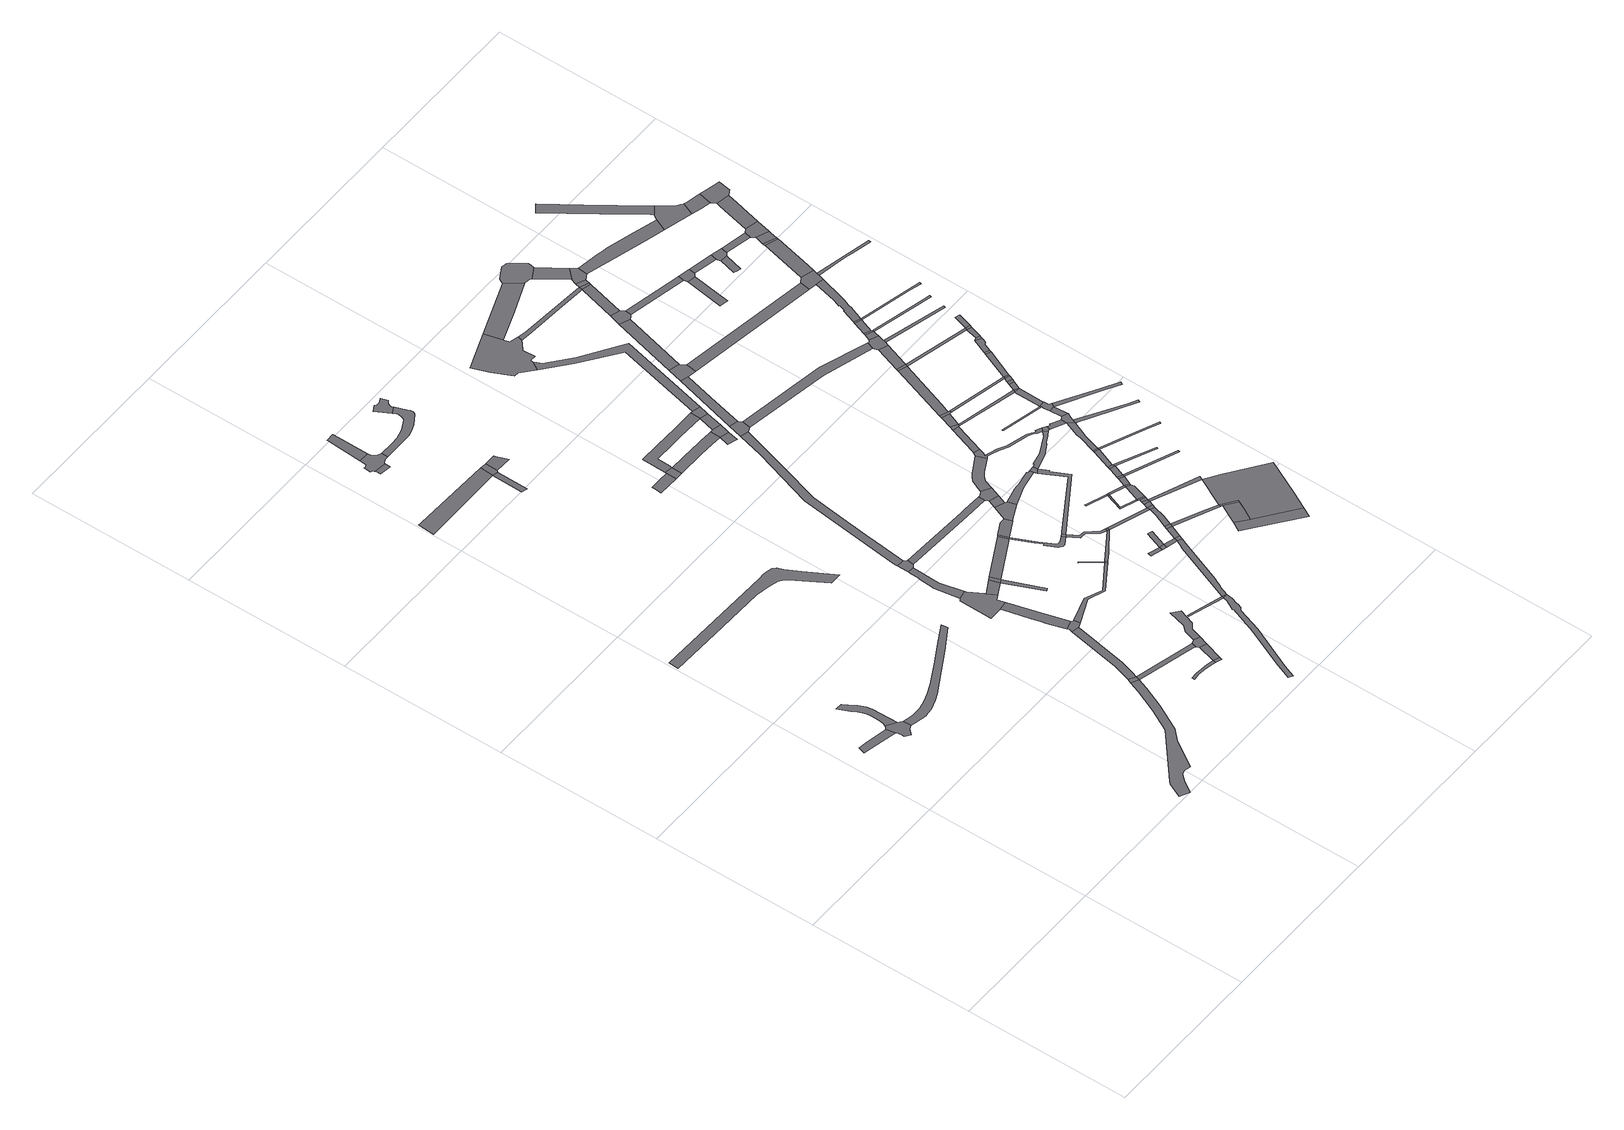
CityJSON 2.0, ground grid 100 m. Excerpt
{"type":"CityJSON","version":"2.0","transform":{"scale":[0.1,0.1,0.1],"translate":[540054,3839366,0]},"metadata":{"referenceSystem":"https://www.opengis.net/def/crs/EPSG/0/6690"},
"CityObjects":{
"road1":{"type":"Road","geometry":[{"type":"MultiSurface","lod":"1","boundaries":[[[0,1,2,3,4,5,6]]]}]},
"road2":{"type":"Road","geometry":[{"type":"MultiSurface","lod":"1","boundaries":[[[7,8,6,5,9,10,11,12,13,14,15,16,17]]]}]},
"road3":{"type":"Road","geometry":[{"type":"MultiSurface","lod":"1","boundaries":[[[18,19,20,21,22,23,24,25,26,27,28,29,30,31,32,33,34,7,17]]]}]},
"road4":{"type":"Road","geometry":[{"type":"MultiSurface","lod":"1","boundaries":[[[35,36,37,38,39,40,41,42,43,44,45,46,47,48,49,50,51,52,16,15]]]}]},
"road5":{"type":"Road","attributes":{"RoadStructureAttribute.sectionType":"1"},"geometry":[{"type":"MultiSurface","lod":"1","boundaries":[[[53,54,55,56,57,58,59,60,61,62,63,64,65,66,67,68,69,70,71,72,73,74,75]]]}]},
"road6":{"type":"Road","attributes":{"RoadStructureAttribute.sectionType":"1"},"geometry":[{"type":"MultiSurface","lod":"1","boundaries":[[[76,77,78,79,80,81,82,83,84,85,86,87,88,89,90,91,92,93,94,95,96]]]}]},
"road7":{"type":"Road","attributes":{"RoadStructureAttribute.sectionType":"1"},"geometry":[{"type":"MultiSurface","lod":"1","boundaries":[[[97,98,99,100,101]]]}]},
"road8":{"type":"Road","geometry":[{"type":"MultiSurface","lod":"1","boundaries":[[[102,53,75,103]]]}]},
"road9":{"type":"Road","attributes":{"RoadStructureAttribute.sectionType":"1"},"geometry":[{"type":"MultiSurface","lod":"1","boundaries":[[[104,105,106,107,108,109]]]}]},
"road10":{"type":"Road","geometry":[{"type":"MultiSurface","lod":"1","boundaries":[[[110,111,112,113,114,115,116,117,118,119,120,104,109,121,122,123,124,125,126,127,128,129,130,131]]]}]},
"road11":{"type":"Road","attributes":{"RoadStructureAttribute.sectionType":"1"},"geometry":[{"type":"MultiSurface","lod":"1","boundaries":[[[132,133,134,102,103,135,136,137]]]}]},
"road12":{"type":"Road","attributes":{"RoadStructureAttribute.sectionType":"1"},"geometry":[{"type":"MultiSurface","lod":"1","boundaries":[[[138,139,140,110,131,141]]]}]},
"road13":{"type":"Road","attributes":{"RoadStructureAttribute.sectionType":"1"},"geometry":[{"type":"MultiSurface","lod":"1","boundaries":[[[103,75,142,143,144]]]}]},
"road14":{"type":"Road","geometry":[{"type":"MultiSurface","lod":"1","boundaries":[[[145,146,147,148,149,150,151,152,153,154]]]}]},
"road15":{"type":"Road","geometry":[{"type":"MultiSurface","lod":"1","boundaries":[[[100,155,156,157]]]}]},
"road16":{"type":"Road","geometry":[{"type":"MultiSurface","lod":"1","boundaries":[[[101,100,157,158,159]]]}]},
"road17":{"type":"Road","geometry":[{"type":"MultiSurface","lod":"1","boundaries":[[[160,161,162,163,164,165,132,137,166,167]]]}]},
"road18":{"type":"Road","attributes":{"RoadStructureAttribute.sectionType":"1"},"geometry":[{"type":"MultiSurface","lod":"1","boundaries":[[[168,169,170,171,172,173,174,175,176,177,164,163]]]}]},
"road19":{"type":"Road","geometry":[{"type":"MultiSurface","lod":"1","boundaries":[[[178,179,180,181,182,183,184,185,186,172,171,187,188,189,190]]]}]},
"road20":{"type":"Road","geometry":[{"type":"MultiSurface","lod":"1","boundaries":[[[154,153,191,192]]]}]},
"road21":{"type":"Road","attributes":{"RoadStructureAttribute.sectionType":"1"},"geometry":[{"type":"MultiSurface","lod":"1","boundaries":[[[193,194,195,196,197,182,181,198,199,200,201,202]]]}]},
"road22":{"type":"Road","attributes":{"RoadStructureAttribute.sectionType":"1"},"geometry":[{"type":"MultiSurface","lod":"1","boundaries":[[[203,204,205,206,159,158]]]}]},
"road23":{"type":"Road","attributes":{"RoadStructureAttribute.sectionType":"1"},"geometry":[{"type":"MultiSurface","lod":"1","boundaries":[[[207,154,192,208]]]}]},
"road24":{"type":"Road","attributes":{"RoadStructureAttribute.sectionType":"1"},"geometry":[{"type":"MultiSurface","lod":"1","boundaries":[[[209,210,211,212,213,214,215,216,217,218,219,220,221,222,223,224,225,226,227,228,229,230,231,125,124]]]}]},
"road25":{"type":"Road","geometry":[{"type":"MultiSurface","lod":"1","boundaries":[[[232,233,193,202,234,235,236,237,238]]]}]},
"road26":{"type":"Road","attributes":{"RoadStructureAttribute.sectionType":"1"},"geometry":[{"type":"MultiSurface","lod":"1","boundaries":[[[239,190,189,240]]]}]},
"road27":{"type":"Road","geometry":[{"type":"MultiSurface","lod":"1","boundaries":[[[241,144,143,242,207,208,243]]]}]},
"road28":{"type":"Road","geometry":[{"type":"MultiSurface","lod":"1","boundaries":[[[244,239,240,245]]]}]},
"road29":{"type":"Road","attributes":{"RoadStructureAttribute.sectionType":"1"},"geometry":[{"type":"MultiSurface","lod":"1","boundaries":[[[246,247,245,240]]]}]},
"road30":{"type":"Road","geometry":[{"type":"MultiSurface","lod":"1","boundaries":[[[248,249,250,251,252,253,254,221,220,255,256,257,258,259]]]}]},
"road31":{"type":"Road","geometry":[{"type":"MultiSurface","lod":"1","boundaries":[[[260,261,262,263,264,265,241,243]]]}]},
"road32":{"type":"Road","geometry":[{"type":"MultiSurface","lod":"1","boundaries":[[[266,267,268,269,270,271]]]}]},
"road33":{"type":"Road","attributes":{"RoadStructureAttribute.sectionType":"1"},"geometry":[{"type":"MultiSurface","lod":"1","boundaries":[[[272,273,274,167,166,275,276,277]]]}]},
"road34":{"type":"Road","attributes":{"RoadStructureAttribute.sectionType":"1"},"geometry":[{"type":"MultiSurface","lod":"1","boundaries":[[[278,279,280,281,282,283,284,285,286,287,288,289,290,291,292,293,294,295]]]}]},
"road35":{"type":"Road","geometry":[{"type":"MultiSurface","lod":"1","boundaries":[[[296,271,270,297,298,299]]]}]},
"road36":{"type":"Road","attributes":{"RoadStructureAttribute.sectionType":"1"},"geometry":[{"type":"MultiSurface","lod":"1","boundaries":[[[300,244,245,301,302]]]}]},
"road37":{"type":"Road","geometry":[{"type":"MultiSurface","lod":"1","boundaries":[[[303,304,305,286,306]]]}]},
"road38":{"type":"Road","attributes":{"RoadStructureAttribute.sectionType":"1"},"geometry":[{"type":"MultiSurface","lod":"1","boundaries":[[[307,308,309,310,311,232,238,312,313,314,315,316,317,318]]]}]},
"road39":{"type":"Road","attributes":{"RoadStructureAttribute.sectionType":"1"},"geometry":[{"type":"MultiSurface","lod":"1","boundaries":[[[319,320,237,236,321,322,323]]]}]},
"road40":{"type":"Road","geometry":[{"type":"MultiSurface","lod":"1","boundaries":[[[324,325,326,272,327]]]}]},
"road41":{"type":"Road","geometry":[{"type":"MultiSurface","lod":"1","boundaries":[[[328,300,302,329]]]}]},
"road42":{"type":"Road","geometry":[{"type":"MultiSurface","lod":"1","boundaries":[[[306,286,285]]]}]},
"road43":{"type":"Road","attributes":{"RoadStructureAttribute.sectionType":"1"},"geometry":[{"type":"MultiSurface","lod":"1","boundaries":[[[330,331,332,333,334,299,298,335,336,337,338]]]}]},
"road44":{"type":"Road","geometry":[{"type":"MultiSurface","lod":"1","boundaries":[[[327,272,277,339]]]}]},
"road45":{"type":"Road","attributes":{"RoadStructureAttribute.sectionType":"1"},"geometry":[{"type":"MultiSurface","lod":"1","boundaries":[[[340,341,342,296,299,343,344,345,346,347,348]]]}]},
"road46":{"type":"Road","attributes":{"RoadStructureAttribute.sectionType":"1"},"geometry":[{"type":"MultiSurface","lod":"1","boundaries":[[[349,350,351,352,353,329,302,354,355,356,357,358,359,360,361,362]]]}]},
"road47":{"type":"Road","attributes":{"RoadStructureAttribute.sectionType":"1"},"geometry":[{"type":"MultiSurface","lod":"1","boundaries":[[[363,328,329,364,365]]]}]},
"road48":{"type":"Road","geometry":[{"type":"MultiSurface","lod":"1","boundaries":[[[366,362,361,367]]]}]},
"road49":{"type":"Road","attributes":{"RoadStructureAttribute.sectionType":"1"},"geometry":[{"type":"MultiSurface","lod":"1","boundaries":[[[368,327,339,369,370]]]}]},
"road50":{"type":"Road","attributes":{"RoadStructureAttribute.sectionType":"1"},"geometry":[{"type":"MultiSurface","lod":"1","boundaries":[[[371,372,373,306,285,374,375,376,377,378,379]]]}]},
"road51":{"type":"Road","geometry":[{"type":"MultiSurface","lod":"1","boundaries":[[[337,380,381,382]]]}]},
"road52":{"type":"Road","attributes":{"RoadStructureAttribute.sectionType":"1"},"geometry":[{"type":"MultiSurface","lod":"1","boundaries":[[[383,384,385,367,361,386,387,388,389,368,390]]]}]},
"road53":{"type":"Road","geometry":[{"type":"MultiSurface","lod":"1","boundaries":[[[391,392,393,394,395]]]}]},
"road54":{"type":"Road","geometry":[{"type":"MultiSurface","lod":"1","boundaries":[[[396,365,364,397,398,399,400]]]}]},
"road55":{"type":"Road","geometry":[{"type":"MultiSurface","lod":"1","boundaries":[[[338,337,382,401,402,403,404]]]}]},
"road56":{"type":"Road","geometry":[{"type":"MultiSurface","lod":"1","boundaries":[[[395,394,405,406]]]}]},
"road57":{"type":"Road","attributes":{"RoadStructureAttribute.sectionType":"1"},"geometry":[{"type":"MultiSurface","lod":"1","boundaries":[[[407,396,400,408]]]}]},
"road58":{"type":"Road","geometry":[{"type":"MultiSurface","lod":"1","boundaries":[[[390,368,370,409]]]}]},
"road59":{"type":"Road","attributes":{"RoadStructureAttribute.sectionType":"1"},"geometry":[{"type":"MultiSurface","lod":"1","boundaries":[[[347,410,404,403,411]]]}]},
"road60":{"type":"Road","geometry":[{"type":"MultiSurface","lod":"1","boundaries":[[[412,307,318,413,414,415]]]}]},
"road61":{"type":"Road","geometry":[{"type":"MultiSurface","lod":"1","boundaries":[[[416,417,323,322,407,408,418]]]}]},
"road62":{"type":"Road","attributes":{"RoadStructureAttribute.sectionType":"1"},"geometry":[{"type":"MultiSurface","lod":"1","boundaries":[[[419,420,421,395,406]]]}]},
"road63":{"type":"Road","attributes":{"RoadStructureAttribute.sectionType":"1"},"geometry":[{"type":"MultiSurface","lod":"1","boundaries":[[[406,405,371,422]]]}]},
"road64":{"type":"Road","geometry":[{"type":"MultiSurface","lod":"1","boundaries":[[[348,347,411,423,424,425]]]}]},
"road65":{"type":"Road","geometry":[{"type":"MultiSurface","lod":"1","boundaries":[[[426,427,428,429,430,431,432,433,434,435,436,437,438,439,440,441,442,443,444]]]}]},
"road66":{"type":"Road","geometry":[{"type":"MultiSurface","lod":"1","boundaries":[[[422,371,379,445]]]}]},
"road67":{"type":"Road","attributes":{"RoadStructureAttribute.sectionType":"1"},"geometry":[{"type":"MultiSurface","lod":"1","boundaries":[[[446,422,445,447]]]}]},
"road68":{"type":"Road","attributes":{"RoadStructureAttribute.sectionType":"1"},"geometry":[{"type":"MultiSurface","lod":"1","boundaries":[[[409,370,448,449]]]}]},
"road69":{"type":"Road","attributes":{"RoadStructureAttribute.sectionType":"1"},"geometry":[{"type":"MultiSurface","lod":"1","boundaries":[[[450,451,452,453,454,455,456,457,366,367]]]}]},
"road70":{"type":"Road","attributes":{"RoadStructureAttribute.sectionType":"1"},"geometry":[{"type":"MultiSurface","lod":"1","boundaries":[[[458,459,460,461,462,463,399,398,464,465,466,467,468]]]}]},
"road71":{"type":"Road","geometry":[{"type":"MultiSurface","lod":"1","boundaries":[[[469,446,447,470]]]}]},
"road72":{"type":"Road","attributes":{"RoadStructureAttribute.sectionType":"1"},"geometry":[{"type":"MultiSurface","lod":"1","boundaries":[[[471,472,473,474,434,433,475,476,477,425,424]]]}]},
"road73":{"type":"Road","attributes":{"RoadStructureAttribute.sectionType":"1"},"geometry":[{"type":"MultiSurface","lod":"1","boundaries":[[[478,412,415,479,480]]]}]},
"road74":{"type":"Road","attributes":{"RoadStructureAttribute.sectionType":"1"},"geometry":[{"type":"MultiSurface","lod":"1","boundaries":[[[481,482,483,484,485,486,487,488,489,490,491,492,493,494,416,418,495,496,497,498,499,500]]]}]},
"road75":{"type":"Road","geometry":[{"type":"MultiSurface","lod":"1","boundaries":[[[501,502,503,504,505,506]]]}]},
"road76":{"type":"Road","attributes":{"RoadStructureAttribute.sectionType":"1"},"geometry":[{"type":"MultiSurface","lod":"1","boundaries":[[[448,507,469,470,508,509]]]}]},
"road77":{"type":"Road","attributes":{"RoadStructureAttribute.sectionType":"1"},"geometry":[{"type":"MultiSurface","lod":"1","boundaries":[[[505,510,511,512,513,514]]]}]},
"road78":{"type":"Road","geometry":[{"type":"MultiSurface","lod":"1","boundaries":[[[449,448,509,515]]]}]},
"road79":{"type":"Road","geometry":[{"type":"MultiSurface","lod":"1","boundaries":[[[506,505,514,516]]]}]},
"road80":{"type":"Road","attributes":{"RoadStructureAttribute.sectionType":"1"},"geometry":[{"type":"MultiSurface","lod":"1","boundaries":[[[517,449,515,518]]]}]},
"road81":{"type":"Road","attributes":{"RoadStructureAttribute.sectionType":"1"},"geometry":[{"type":"MultiSurface","lod":"1","boundaries":[[[519,470,447,520,521]]]}]},
"road82":{"type":"Road","geometry":[{"type":"MultiSurface","lod":"1","boundaries":[[[522,517,518,523]]]}]},
"road83":{"type":"Road","geometry":[{"type":"MultiSurface","lod":"1","boundaries":[[[524,468,467,455,454]]]}]},
"road84":{"type":"Road","attributes":{"RoadStructureAttribute.sectionType":"1"},"geometry":[{"type":"MultiSurface","lod":"1","boundaries":[[[525,522,523,526]]]}]},
"road85":{"type":"Road","geometry":[{"type":"MultiSurface","lod":"1","boundaries":[[[512,511,527,528,525,526,529]]]}]},
"road86":{"type":"Road","geometry":[{"type":"MultiSurface","lod":"1","boundaries":[[[530,531,532,481,500,533,534,535,536,537,538,539]]]}]},
"road87":{"type":"Road","attributes":{"RoadStructureAttribute.sectionType":"1"},"geometry":[{"type":"MultiSurface","lod":"1","boundaries":[[[516,514,540,541]]]}]},
"road88":{"type":"Road","geometry":[{"type":"MultiSurface","lod":"1","boundaries":[[[542,478,480,543,544,545]]]}]},
"road89":{"type":"Road","attributes":{"RoadStructureAttribute.sectionType":"1"},"geometry":[{"type":"MultiSurface","lod":"1","boundaries":[[[540,546,547,512,529,548,549]]]}]},
"road90":{"type":"Road","geometry":[{"type":"MultiSurface","lod":"1","boundaries":[[[541,540,549,550]]]}]},
"road91":{"type":"Road","attributes":{"RoadStructureAttribute.sectionType":"1"},"geometry":[{"type":"MultiSurface","lod":"1","boundaries":[[[551,552,553,530,539,554,555]]]}]},
"road92":{"type":"Road","geometry":[{"type":"MultiSurface","lod":"1","boundaries":[[[556,557,558,559,560,561]]]}]},
"road93":{"type":"Road","attributes":{"RoadStructureAttribute.sectionType":"1"},"geometry":[{"type":"MultiSurface","lod":"1","boundaries":[[[562,541,550,563,564]]]}]},
"road94":{"type":"Road","geometry":[{"type":"MultiSurface","lod":"1","boundaries":[[[558,565,566,567,568,559]]]}]},
"road95":{"type":"Road","geometry":[{"type":"MultiSurface","lod":"1","boundaries":[[[569,562,564,570]]]}]},
"road96":{"type":"Road","attributes":{"RoadStructureAttribute.sectionType":"1"},"geometry":[{"type":"MultiSurface","lod":"1","boundaries":[[[571,426,444,572,573]]]}]},
"road97":{"type":"Road","attributes":{"RoadStructureAttribute.sectionType":"1"},"geometry":[{"type":"MultiSurface","lod":"1","boundaries":[[[523,518,574,575]]]}]},
"road98":{"type":"Road","geometry":[{"type":"MultiSurface","lod":"1","boundaries":[[[521,520,556,561,576]]]}]},
"road99":{"type":"Road","attributes":{"RoadStructureAttribute.sectionType":"1"},"geometry":[{"type":"MultiSurface","lod":"1","boundaries":[[[577,578,569,570,579]]]}]},
"road100":{"type":"Road","attributes":{"RoadStructureAttribute.sectionType":"1"},"geometry":[{"type":"MultiSurface","lod":"1","boundaries":[[[580,542,545,581]]]}]},
"road101":{"type":"Road","geometry":[{"type":"MultiSurface","lod":"1","boundaries":[[[582,551,555,583,584]]]}]},
"road102":{"type":"Road","attributes":{"RoadStructureAttribute.sectionType":"1"},"geometry":[{"type":"MultiSurface","lod":"1","boundaries":[[[585,586,587,588,589,590,591,592,535,534,593,594,595,596,597,598,599,600]]]}]},
"road103":{"type":"Road","attributes":{"RoadStructureAttribute.sectionType":"1"},"geometry":[{"type":"MultiSurface","lod":"1","boundaries":[[[599,601,602,603,604,524,454,605,606,607,608,609]]]}]},
"road104":{"type":"Road","attributes":{"RoadStructureAttribute.sectionType":"1"},"geometry":[{"type":"MultiSurface","lod":"1","boundaries":[[[610,414,413,611,612,613]]]}]},
"road105":{"type":"Road","geometry":[{"type":"MultiSurface","lod":"1","boundaries":[[[614,577,579,615]]]}]},
"road106":{"type":"Road","attributes":{"RoadStructureAttribute.sectionType":"1"},"geometry":[{"type":"MultiSurface","lod":"1","boundaries":[[[616,440,439,617,618,619,620,621]]]}]},
"road107":{"type":"Road","attributes":{"RoadStructureAttribute.sectionType":"1"},"geometry":[{"type":"MultiSurface","lod":"1","boundaries":[[[622,582,584,623,624]]]}]},
"road108":{"type":"Road","attributes":{"RoadStructureAttribute.sectionType":"1"},"geometry":[{"type":"MultiSurface","lod":"1","boundaries":[[[625,614,615,626]]]}]},
"road109":{"type":"Road","geometry":[{"type":"MultiSurface","lod":"1","boundaries":[[[627,622,624,628,629,630,631]]]}]},
"road110":{"type":"Road","geometry":[{"type":"MultiSurface","lod":"1","boundaries":[[[632,625,626,633]]]}]},
"road111":{"type":"Road","attributes":{"RoadStructureAttribute.sectionType":"1"},"geometry":[{"type":"MultiSurface","lod":"1","boundaries":[[[570,564,634,635,636]]]}]},
"road112":{"type":"Road","attributes":{"RoadStructureAttribute.sectionType":"1"},"geometry":[{"type":"MultiSurface","lod":"1","boundaries":[[[637,574,638,521,576,639,640,641,559,568,642,643,644]]]}]},
"road113":{"type":"Road","attributes":{"RoadStructureAttribute.sectionType":"1"},"geometry":[{"type":"MultiSurface","lod":"1","boundaries":[[[645,646,647,615,579]]]}]},
"road114":{"type":"Road","geometry":[{"type":"MultiSurface","lod":"1","boundaries":[[[648,580,581,649,650,651,652,653]]]}]},
"road115":{"type":"Road","geometry":[{"type":"MultiSurface","lod":"1","boundaries":[[[600,599,609,654,655,656,657]]]}]},
"road116":{"type":"Road","attributes":{"RoadStructureAttribute.sectionType":"1"},"geometry":[{"type":"MultiSurface","lod":"1","boundaries":[[[658,659,660,632,633,661,662,663]]]}]},
"road117":{"type":"Road","attributes":{"RoadStructureAttribute.sectionType":"1"},"geometry":[{"type":"MultiSurface","lod":"1","boundaries":[[[664,665,666,667,668,669]]]}]},
"road118":{"type":"Road","attributes":{"RoadStructureAttribute.sectionType":"1"},"geometry":[{"type":"MultiSurface","lod":"1","boundaries":[[[670,671,627,631,672,673,674,675]]]}]},
"road119":{"type":"Road","geometry":[{"type":"MultiSurface","lod":"1","boundaries":[[[676,584,583,677,678]]]}]},
"road120":{"type":"Road","attributes":{"RoadStructureAttribute.sectionType":"1"},"geometry":[{"type":"MultiSurface","lod":"1","boundaries":[[[679,680,657,656,658,681]]]}]},
"road121":{"type":"Road","attributes":{"RoadStructureAttribute.sectionType":"1"},"geometry":[{"type":"MultiSurface","lod":"1","boundaries":[[[620,682,648,653,683]]]}]},
"road122":{"type":"Road","geometry":[{"type":"MultiSurface","lod":"1","boundaries":[[[684,685,686,687,688,689,571,573,690,691,692,693,694,695,696]]]}]},
"road123":{"type":"Road","attributes":{"RoadStructureAttribute.sectionType":"1"},"geometry":[{"type":"MultiSurface","lod":"1","boundaries":[[[697,633,626,698,699,700]]]}]},
"road124":{"type":"Road","geometry":[{"type":"MultiSurface","lod":"1","boundaries":[[[630,629,701,702]]]}]},
"road125":{"type":"Road","geometry":[{"type":"MultiSurface","lod":"1","boundaries":[[[703,704,705,681,658,663,706,707,708]]]}]},
"road126":{"type":"Road","geometry":[{"type":"MultiSurface","lod":"1","boundaries":[[[621,620,683,709,710]]]}]},
"road127":{"type":"Road","attributes":{"RoadStructureAttribute.sectionType":"1"},"geometry":[{"type":"MultiSurface","lod":"1","boundaries":[[[711,712,713,714,703,708]]]}]},
"road128":{"type":"Road","attributes":{"RoadStructureAttribute.sectionType":"1"},"geometry":[{"type":"MultiSurface","lod":"1","boundaries":[[[715,710,709,716]]]}]},
"road129":{"type":"Road","attributes":{"RoadStructureAttribute.sectionType":"1"},"geometry":[{"type":"MultiSurface","lod":"1","boundaries":[[[693,692,717,718]]]}]},
"road130":{"type":"Road","attributes":{"RoadStructureAttribute.sectionType":"1"},"geometry":[{"type":"MultiSurface","lod":"1","boundaries":[[[719,544,543,720,721,722]]]}]},
"road131":{"type":"Road","geometry":[{"type":"MultiSurface","lod":"1","boundaries":[[[723,670,675,724]]]}]},
"road132":{"type":"Road","geometry":[{"type":"MultiSurface","lod":"1","boundaries":[[[725,726,669,668,727,714,713,728]]]}]},
"road133":{"type":"Road","geometry":[{"type":"MultiSurface","lod":"1","boundaries":[[[729,718,717,715,716,730,731,732,733]]]}]},
"road134":{"type":"Road","attributes":{"RoadStructureAttribute.sectionType":"1"},"geometry":[{"type":"MultiSurface","lod":"1","boundaries":[[[677,669,726,734,735]]]}]},
"road135":{"type":"Road","attributes":{"RoadStructureAttribute.sectionType":"1"},"geometry":[{"type":"MultiSurface","lod":"1","boundaries":[[[736,651,650,737,738,739]]]}]},
"road136":{"type":"Road","attributes":{"RoadStructureAttribute.sectionType":"1"},"geometry":[{"type":"MultiSurface","lod":"1","boundaries":[[[740,723,724,741,742]]]}]},
"road137":{"type":"Road","geometry":[{"type":"MultiSurface","lod":"1","boundaries":[[[678,677,735]]]}]},
"road138":{"type":"Road","attributes":{"RoadStructureAttribute.sectionType":"1"},"geometry":[{"type":"MultiSurface","lod":"1","boundaries":[[[743,744,706,663,745,746,747]]]}]},
"road139":{"type":"Road","attributes":{"RoadStructureAttribute.sectionType":"1"},"geometry":[{"type":"MultiSurface","lod":"1","boundaries":[[[748,678,735,749]]]}]},
"road140":{"type":"Road","geometry":[{"type":"MultiSurface","lod":"1","boundaries":[[[750,748,749,751]]]}]},
"road141":{"type":"Road","attributes":{"RoadStructureAttribute.sectionType":"1"},"geometry":[{"type":"MultiSurface","lod":"1","boundaries":[[[701,752,750,751,753]]]}]},
"road142":{"type":"Road","geometry":[{"type":"MultiSurface","lod":"1","boundaries":[[[754,755,613,612,740,742,756,757,758,759]]]}]},
"road143":{"type":"Road","geometry":[{"type":"MultiSurface","lod":"1","boundaries":[[[702,701,753,760]]]}]},
"road144":{"type":"Road","attributes":{"RoadStructureAttribute.sectionType":"1"},"geometry":[{"type":"MultiSurface","lod":"1","boundaries":[[[761,728,713,762,763,764,765]]]}]},
"road145":{"type":"Road","attributes":{"RoadStructureAttribute.sectionType":"1"},"geometry":[{"type":"MultiSurface","lod":"1","boundaries":[[[766,754,759,767,768,769]]]}]},
"road146":{"type":"Road","attributes":{"RoadStructureAttribute.sectionType":"1"},"geometry":[{"type":"MultiSurface","lod":"1","boundaries":[[[770,771,772,773,774]]]}]},
"road147":{"type":"Road","geometry":[{"type":"MultiSurface","lod":"1","boundaries":[[[775,766,769,776,777]]]}]},
"road148":{"type":"Road","attributes":{"RoadStructureAttribute.sectionType":"1"},"geometry":[{"type":"MultiSurface","lod":"1","boundaries":[[[778,702,760,779]]]}]},
"road149":{"type":"Road","attributes":{"RoadStructureAttribute.sectionType":"1"},"geometry":[{"type":"MultiSurface","lod":"1","boundaries":[[[724,675,780,781]]]}]},
"road150":{"type":"Road","attributes":{"RoadStructureAttribute.sectionType":"1"},"geometry":[{"type":"MultiSurface","lod":"1","boundaries":[[[782,775,777,783]]]}]},
"road151":{"type":"Road","geometry":[{"type":"MultiSurface","lod":"1","boundaries":[[[784,739,738,785,770,774,786,787,788]]]}]},
"road152":{"type":"Road","geometry":[{"type":"MultiSurface","lod":"1","boundaries":[[[789,782,783,790]]]}]},
"road153":{"type":"Road","geometry":[{"type":"MultiSurface","lod":"1","boundaries":[[[791,778,779,792]]]}]},
"road154":{"type":"Road","attributes":{"RoadStructureAttribute.sectionType":"1"},"geometry":[{"type":"MultiSurface","lod":"1","boundaries":[[[793,791,792,794,795,796,797,798]]]}]},
"road155":{"type":"Road","attributes":{"RoadStructureAttribute.sectionType":"1"},"geometry":[{"type":"MultiSurface","lod":"1","boundaries":[[[799,800,801,802,733,732,803,804,805,806,807,808]]]}]},
"road156":{"type":"Road","attributes":{"RoadStructureAttribute.sectionType":"1"},"geometry":[{"type":"MultiSurface","lod":"1","boundaries":[[[757,756,809,810]]]}]},
"road157":{"type":"Road","attributes":{"RoadStructureAttribute.sectionType":"1"},"geometry":[{"type":"MultiSurface","lod":"1","boundaries":[[[788,787,811,812,813,814]]]}]},
"road158":{"type":"Road","geometry":[{"type":"MultiSurface","lod":"1","boundaries":[[[815,793,798,816,817]]]}]},
"road159":{"type":"Road","attributes":{"RoadStructureAttribute.sectionType":"1"},"geometry":[{"type":"MultiSurface","lod":"1","boundaries":[[[818,819,820,821,822,823,824,825,826,789,790,827,828,829,830,831,832,833]]]}]},
"road160":{"type":"Road","attributes":{"RoadStructureAttribute.sectionType":"1"},"geometry":[{"type":"MultiSurface","lod":"1","boundaries":[[[834,776,769,835,836]]]}]},
"road161":{"type":"Road","attributes":{"RoadStructureAttribute.sectionType":"1"},"geometry":[{"type":"MultiSurface","lod":"1","boundaries":[[[780,815,817,837]]]}]},
"road162":{"type":"Road","geometry":[{"type":"MultiSurface","lod":"1","boundaries":[[[838,839,840,841,842]]]}]},
"road163":{"type":"Road","geometry":[{"type":"MultiSurface","lod":"1","boundaries":[[[781,780,837,843]]]}]},
"road164":{"type":"Road","attributes":{"RoadStructureAttribute.sectionType":"1"},"geometry":[{"type":"MultiSurface","lod":"1","boundaries":[[[844,781,843,845]]]}]},
"road165":{"type":"Road","geometry":[{"type":"MultiSurface","lod":"1","boundaries":[[[846,722,721,818,833,847,848,849,850]]]}]},
"road166":{"type":"Road","attributes":{"RoadStructureAttribute.sectionType":"1"},"geometry":[{"type":"MultiSurface","lod":"1","boundaries":[[[851,790,783,852,853,854,855]]]}]},
"road167":{"type":"Road","geometry":[{"type":"MultiSurface","lod":"1","boundaries":[[[814,813,812,838,842,856,857,858,859]]]}]},
"road168":{"type":"Road","attributes":{"RoadStructureAttribute.sectionType":"1"},"geometry":[{"type":"MultiSurface","lod":"1","boundaries":[[[860,861,862,863,864,865,866,867,868,869]]]}]},
"road169":{"type":"Road","attributes":{"RoadStructureAttribute.sectionType":"1"},"geometry":[{"type":"MultiSurface","lod":"1","boundaries":[[[870,846,850,871,872]]]}]},
"road170":{"type":"Road","attributes":{"RoadStructureAttribute.sectionType":"1"},"geometry":[{"type":"MultiSurface","lod":"1","boundaries":[[[859,858,857,873,874]]]}]},
"road171":{"type":"Road","geometry":[{"type":"MultiSurface","lod":"1","boundaries":[[[875,870,872,876]]]}]},
"road172":{"type":"Road","geometry":[{"type":"MultiSurface","lod":"1","boundaries":[[[877,878,869,868,879,808,807,880,881]]]}]},
"road173":{"type":"Road","geometry":[{"type":"MultiSurface","lod":"1","boundaries":[[[882,883,884,875,876,885,886]]]}]},
"road174":{"type":"Road","attributes":{"RoadStructureAttribute.sectionType":"1"},"geometry":[{"type":"MultiSurface","lod":"1","boundaries":[[[887,849,848,888,889,890,891,892,893,894]]]}]},
"road175":{"type":"Road","geometry":[{"type":"MultiSurface","lod":"1","boundaries":[[[895,874,873,882,886,896,897]]]}]},
"road176":{"type":"Road","attributes":{"RoadStructureAttribute.sectionType":"1"},"geometry":[{"type":"MultiSurface","lod":"1","boundaries":[[[898,881,880,899,900,901,902]]]}]},
"road177":{"type":"Road","attributes":{"RoadStructureAttribute.sectionType":"1"},"geometry":[{"type":"MultiSurface","lod":"1","boundaries":[[[903,904,895,897,905,906]]]}]},
"road178":{"type":"Road","geometry":[{"type":"MultiSurface","lod":"1","boundaries":[[[907,908,902,901,903,906,909,910,911]]]}]}
},
"vertices":[
[295,1517,0],[187,1537,0],[130,1547,0],[115,1505,0],[200,1487,0],[326,1459,0],[315,1514,0],
[332,1532,0],[322,1522,0],[331,1452,0],[333,1429,0],[331,1409,0],[361,1387,0],[388,1415,0],[403,1423,0],[413,1425,0],[413,1475,0],[388,1495,0],
[384,1657,0],[378,1687,0],[371,1702,0],[358,1730,0],[345,1752,0],[332,1772,0],[315,1799,0],[275,1801,0],[295,1761,0],[308,1732,0],[318,1714,0],[328,1689,0],[333,1677,0],[341,1657,0],[344,1629,0],[344,1577,0],[340,1549,0],
[423,1423,0],[441,1420,0],[514,1404,0],[516,1406,0],[563,1409,0],[626,1430,0],[668,1450,0],[932,1598,0],[1043,1666,0],[1071,1684,0],[1065,1719,0],[968,1666,0],[824,1584,0],[702,1518,0],[638,1490,0],[583,1472,0],[533,1461,0],[476,1461,0],
[1326,701,0],[1301,634,0],[1240,496,0],[1169,363,0],[899,131,0],[884,118,0],[844,30,0],[900,0,0],[910,18,0],[939,66,0],[974,104,0],[981,109,0],[999,114,0],[1014,114,0],[1021,112,0],[1041,107,0],[1147,270,0],[1206,331,0],[1209,336,0],[1258,429,0],[1287,487,0],[1344,615,0],[1367,678,0],
[384,2610,0],[664,2602,0],[709,2595,0],[751,2587,0],[766,2584,0],[804,2574,0],[824,2559,0],[842,2539,0],[865,2504,0],[961,2344,0],[1030,2344,0],[932,2518,0],[889,2600,0],[876,2634,0],[859,2650,0],[838,2656,0],[819,2660,0],[798,2661,0],[766,2661,0],[18,2679,0],[14,2619,0],
[35,4283,0],[15,4285,0],[9,4183,0],[518,4186,0],[521,4266,0],
[1335,725,0],[1376,703,0],
[181,4685,0],[181,4680,0],[181,4652,0],[251,4643,0],[251,4668,0],[251,4675,0],
[192,4791,0],[190,4760,0],[188,4752,0],[183,4747,0],[180,4746,0],[175,4744,0],[165,4744,0],[161,4702,0],[168,4699,0],[173,4697,0],[179,4687,0],[254,4683,0],[266,4690,0],[281,4693,0],[298,4693,0],[298,4733,0],[285,4738,0],[273,4745,0],[268,4750,0],[258,4763,0],[255,4773,0],[252,4788,0],
[1429,1152,0],[1369,832,0],[1342,745,0],[1387,733,0],[1414,820,0],[1473,1143,0],
[205,5012,0],[205,5002,0],[205,4999,0],[254,5012,0],
[1711,588,0],[1724,583,0],[1734,611,0],
[1663,463,0],[1620,467,0],[1580,470,0],[1542,467,0],[1540,452,0],[1580,455,0],[1623,452,0],[1668,445,0],[1698,436,0],[1703,453,0],
[515,3998,0],[548,3988,0],[551,4178,0],
[558,4188,0],[561,4264,0],
[1495,1194,0],[1488,1196,0],[1485,1198,0],[1483,1201,0],[1429,1185,0],[1433,1173,0],[1504,1157,0],[1498,1194,0],
[1457,1293,0],[1445,1340,0],[1432,1387,0],[1388,1549,0],[1334,1542,0],[1336,1535,0],[1377,1373,0],[1389,1325,0],[1397,1295,0],[1402,1278,0],
[1371,1674,0],[1326,1755,0],[1324,1759,0],[1323,1762,0],[1271,1753,0],[1260,1745,0],[1256,1742,0],[1255,1615,0],[1254,1542,0],[1375,1596,0],[1390,1604,0],[1405,1612,0],[1376,1665,0],
[1734,424,0],[1740,441,0],
[1258,2074,0],[1258,2067,0],[1254,2004,0],[1253,2002,0],[1246,1900,0],[1290,1904,0],[1293,2000,0],[1294,2005,0],[1296,2072,0],[1296,2073,0],
[656,4184,0],[636,4244,0],[630,4262,0],[619,4262,0],
[1736,564,0],[1776,551,0],
[456,4695,0],[483,4695,0],[498,4700,0],[518,4705,0],[538,4713,0],[556,4721,0],[618,4759,0],[625,4769,0],[627,4781,0],[625,4794,0],[617,4811,0],[594,4876,0],[555,4855,0],[567,4833,0],[567,4826,0],[567,4818,0],[565,4808,0],[562,4798,0],[560,4791,0],[550,4781,0],[490,4748,0],[433,4735,0],[383,4732,0],
[1259,2144,0],[1258,2087,0],[1312,2085,0],[1313,2087,0],[1316,2086,0],[1319,2126,0],[1305,2143,0],
[1460,1711,0],[1481,1653,0],
[1758,619,0],[1731,576,0],[1794,607,0],
[1480,1722,0],[1501,1664,0],
[1579,1428,0],[1594,1435,0],
[599,4968,0],[581,4958,0],[568,4953,0],[561,4953,0],[553,4956,0],[543,4963,0],[506,4943,0],[589,4881,0],[589,4894,0],[594,4909,0],[601,4916,0],[614,4926,0],
[1815,672,0],[1848,697,0],[1882,792,0],[1836,830,0],[1807,722,0],[1780,691,0],
[1011,3480,0],[943,3480,0],[942,3469,0],[939,3421,0],[1063,3418,0],[1064,3480,0],
[1914,1308,0],[1753,1201,0],[1652,1243,0],[1657,1225,0],[1758,1189,0],[1922,1295,0],
[1893,139,0],[2015,402,0],[2067,550,0],[2083,563,0],[2092,589,0],[2094,596,0],[2106,634,0],[2112,673,0],[2083,671,0],[2077,643,0],[2053,601,0],[2045,587,0],[2050,584,0],[2051,583,0],[1988,413,0],[1883,184,0],[1839,76,0],[1862,62,0],
[1064,3489,0],[1098,3418,0],[1111,3417,0],[1113,3479,0],
[1730,1857,0],[1738,1792,0],[1751,1800,0],
[1875,747,0],[1873,742,0],[1872,737,0],[2086,684,0],
[1497,3329,0],[1456,3170,0],[1337,2797,0],[1282,2353,0],[1259,2164,0],[1329,2374,0],[1333,2406,0],[1356,2589,0],[1381,2778,0],[1456,3021,0],[1503,3171,0],[1546,3316,0],
[1781,2104,0],[1749,2105,0],[1747,2065,0],[1891,2058,0],[1893,2099,0],
[1838,1419,0],[1834,1417,0],[1831,1414,0],[1921,1313,0],
[1738,1861,0],[1759,1804,0],
[1378,3472,0],[1367,3473,0],[1323,3474,0],[1282,3475,0],[1203,3477,0],[1275,3414,0],[1365,3412,0],[1429,3410,0],[1430,3471,0],
[1930,1299,0],
[1341,3632,0],[1189,3634,0],[1068,3636,0],[1114,3497,0],[1118,3577,0],[1243,3574,0],[1312,3573,0],[1472,3570,0],[1473,3630,0],
[1894,1577,0],[1876,1577,0],[1871,1582,0],[1866,1587,0],[1825,1669,0],[1810,1677,0],[1833,1634,0],[1823,1629,0],[1857,1562,0],[1864,1555,0],[1878,1546,0],[1889,1545,0],[1936,1575,0],[1925,1595,0],
[1814,1903,0],[1863,1860,0],[1849,1902,0],
[1940,1603,0],[1951,1584,0],
[2098,1429,0],[1979,1331,0],[2110,1425,0],
[2256,1099,0],[2243,1067,0],[2232,1051,0],[2134,733,0],[2140,737,0],[2159,784,0],[2162,783,0],[2269,1055,0],[2283,1087,0],
[1412,3349,0],[1470,3332,0],[1483,3396,0],
[2080,1454,0],[2022,1519,0],[1989,1523,0],[1977,1508,0],[1995,1508,0],[2012,1506,0],[2063,1447,0],[2104,1446,0],
[2098,1165,0],[2096,1154,0],[2093,1144,0],[2162,1125,0],[2168,1145,0],
[1882,1988,0],[1862,1862,0],[1966,1911,0],[1950,1960,0],[1938,1967,0],
[1484,3400,0],[1486,3410,0],[1498,3458,0],[1446,3471,0],
[2189,1117,0],[2196,1140,0],
[1901,2039,0],[1958,2020,0],
[2116,1442,0],
[1470,3562,0],[1522,3558,0],
[1520,3416,0],[1574,3329,0],[1584,3379,0],[1570,3402,0],
[1928,2112,0],[1906,2099,0],[1982,2083,0],
[2232,1241,0],[2220,1246,0],[2207,1250,0],
[2265,1121,0],
[1525,3573,0],[1536,3618,0],[1487,3629,0],
[1275,4813,0],[1214,4790,0],[1101,4747,0],[1045,4725,0],[1084,4622,0],[1139,4509,0],[1166,4508,0],[1242,4442,0],[1272,4494,0],[1273,4508,0],[1309,4506,0],[1307,4582,0],[1341,4611,0],[1358,4628,0],[1365,4656,0],[1317,4668,0],[1314,4669,0],[1304,4701,0],[1303,4706,0],
[2292,1110,0],
[2293,1192,0],[2322,1181,0],
[2349,1341,0],[2350,1360,0],
[1954,1586,0],[2304,1809,0],[2250,1915,0],[2258,1918,0],[2229,1973,0],[2205,1955,0],[2279,1814,0],[1950,1609,0],
[2178,1994,0],[2176,2003,0],[2085,1987,0],[2057,1985,0],[2050,1983,0],[2047,1982,0],[2058,1944,0],[2068,1948,0],[2095,1956,0],[2196,1973,0],[2194,1996,0],
[2300,1210,0],[2330,1198,0],
[1671,4175,0],[1627,4204,0],[1433,4332,0],[1295,4446,0],[1391,4314,0],[1605,4159,0],[1612,4154,0],
[1621,3804,0],[1613,3575,0],[1667,3792,0],
[2111,2283,0],[2015,2230,0],[2005,2224,0],[1996,2218,0],[1989,2213,0],[1984,2209,0],[1977,2203,0],[1971,2197,0],[1965,2190,0],[1960,2183,0],[1955,2174,0],[1951,2164,0],[1945,2152,0],[1940,2141,0],[2001,2134,0],[2004,2139,0],[2011,2148,0],[2026,2164,0],[2044,2177,0],[2132,2224,0],
[2175,1627,0],[2173,1628,0],[2173,1623,0],[2173,1618,0],[2296,1574,0],[2300,1584,0],
[2333,1292,0],[2356,1260,0],[2376,1331,0],
[2260,1467,0],[2360,1429,0],[2364,1439,0],[2270,1473,0],[2304,1569,0],
[2382,1350,0],
[2308,1581,0],
[2358,1386,0],[2391,1376,0],
[2503,1119,0],[2583,1064,0],[2586,1079,0],
[2365,1406,0],[2396,1392,0],
[2226,2000,0],
[2370,1424,0],[2402,1410,0],
[2362,1428,0],[2368,1425,0],[2405,1419,0],
[2122,2301,0],[2121,2299,0],[2120,2297,0],[2143,2230,0],[2146,2232,0],[2142,2246,0],[2149,2258,0],[2153,2271,0],[2160,2291,0],[2161,2292,0],
[2400,1536,0],[2404,1548,0],
[1645,3898,0],[1719,3784,0],[1729,3849,0],[1709,3881,0],
[2395,1524,0],[2369,1453,0],[2432,1505,0],[2425,1524,0],
[2428,1530,0],
[2183,2480,0],[2167,2432,0],[2126,2313,0],[2220,2468,0],[2223,2475,0],
[2594,1059,0],[2555,984,0],[2533,944,0],[2603,889,0],[2637,952,0],[2665,1007,0],
[2422,1598,0],[2450,1578,0],[2453,1586,0],
[2503,888,0],[2572,834,0],[2800,658,0],[2829,715,0],
[2426,1609,0],[2457,1598,0],
[1615,4943,0],[1490,4776,0],[1688,4854,0],
[2677,1253,0],[2684,1275,0],
[2670,1017,0],
[2451,1677,0],[2447,1664,0],[2482,1666,0],
[1748,4293,0],[1810,4269,0],
[2193,2507,0],[2226,2473,0],[2233,2485,0],
[2437,2143,0],[2430,2133,0],[2411,2148,0],[2388,2162,0],[2272,2192,0],[2268,2194,0],[2216,2221,0],[2177,2236,0],[2172,2225,0],[2214,2209,0],[2265,2181,0],[2381,2151,0],[2409,2136,0],[2425,2123,0],[2452,2108,0],[2469,2126,0],
[2429,2082,0],[2321,2028,0],[2244,2011,0],[2244,2003,0],[2325,2000,0],[2392,2038,0],[2402,2046,0],[2443,2067,0],[2472,2086,0],
[2122,3294,0],[2092,3241,0],[2391,3152,0],[2406,3195,0],
[2455,1689,0],[2480,1681,0],
[1413,4645,0],[1410,4623,0],[1671,4602,0],[1810,4592,0],[1826,4590,0],[1829,4612,0],
[2217,2579,0],[2238,2497,0],[2264,2563,0],
[2497,1811,0],[2525,1801,0],
[2222,2594,0],[2266,2563,0],[2279,2563,0],[2282,2575,0],[2269,2577,0],
[2499,1818,0],[2527,1809,0],
[2760,1462,0],[2762,1461,0],[2764,1473,0],
[2761,1197,0],[2592,1090,0],[2754,1181,0],[2693,1056,0],[2638,949,0],[2886,822,0],[2957,966,0],[2989,1031,0],
[2711,1563,0],[2714,1568,0],[2716,1573,0],
[1767,4363,0],[1822,4277,0],[1837,4286,0],[1840,4325,0],[1838,4327,0],[1823,4348,0],
[2476,2088,0],[2484,2088,0],[2486,2089,0],[2495,2112,0],
[2573,2043,0],[2537,1953,0],[2535,1924,0],[2557,1909,0],[2578,1958,0],[2599,2008,0],
[2338,2281,0],[2337,2282,0],[2337,2277,0],[2337,2272,0],[2585,2213,0],[2585,2223,0],
[2344,2953,0],[2239,2643,0],[2274,2590,0],[2293,2640,0],[2397,2935,0],[2398,2934,0],
[2250,2478,0],[2583,2385,0],[2594,2399,0],
[2515,2110,0],[2510,2103,0],[2574,2079,0],
[1824,4581,0],[1882,4577,0],
[1733,5010,0],[1731,5010,0],[1704,5015,0],[1632,4975,0],[1622,4956,0],[1619,4951,0],[1696,4853,0],[1725,4847,0],[1730,4841,0],[1799,4882,0],[1805,4914,0],[1807,4922,0],[1741,5008,0],
[2687,1743,0],[2798,1684,0],[2860,1657,0],[2864,1666,0],
[2631,2485,0],[2635,2495,0],
[2594,2091,0],[2586,2086,0],[2578,2081,0],[2609,2032,0],[2617,2050,0],[2630,2078,0],
[1885,4590,0],[1831,4611,0],
[2629,2092,0],[2626,2144,0],[2624,2165,0],[2588,2162,0],
[1839,4640,0],[1892,4616,0],
[1850,4676,0],[1906,4732,0],
[2520,3721,0],[2509,3659,0],[2524,3657,0],[2534,3719,0],
[2349,2967,0],[2403,2949,0],
[2622,2194,0],[2620,2225,0],[2585,2196,0],[2636,2186,0],
[1924,4707,0],[1903,4622,0],[1913,4628,0],[1927,4636,0],[1933,4695,0],
[2619,2240,0],[2621,2383,0],
[1842,4324,0],[1840,4285,0],[2191,4211,0],[2197,4249,0],
[2402,3120,0],[2407,2961,0],[2457,3100,0],
[2873,1872,0],[2705,1973,0],[2682,1963,0],[2915,1831,0],[2921,1845,0],
[2612,2441,0],[2641,2430,0],
[2620,2460,0],[2649,2448,0],
[2627,2478,0],[2660,2473,0],
[2429,3200,0],[2415,3192,0],[2465,3123,0],[2470,3139,0],[2473,3150,0],[2480,3180,0],
[2664,2483,0],
[2871,2049,0],[2872,2027,0],[2959,1976,0],[2960,1976,0],[2967,1993,0],
[2444,3240,0],[2486,3202,0],[2490,3214,0],[2490,3215,0],
[2195,4187,0],[2160,3954,0],[2185,3950,0],[2210,3946,0],[2245,4180,0],
[2448,3252,0],[2492,3226,0],[2486,3231,0],
[2706,2663,0],[2736,2650,0],
[2782,2842,0],[2792,2854,0],
[2476,3330,0],[2517,3315,0],
[2261,4236,0],[2192,4207,0],[2249,4184,0],[2260,4195,0],[2267,4235,0],
[2480,3339,0],[2520,3325,0],
[2712,2675,0],[2741,2663,0],
[2749,2764,0],[2762,2712,0],[2766,2711,0],[2770,2710,0],[2779,2731,0],[2784,2744,0],
[2276,4621,0],[2128,4663,0],[2106,4666,0],[2074,4672,0],[2104,4585,0],[2108,4584,0],[2175,4566,0],[2276,4538,0],[2410,4502,0],[2443,4575,0],
[2842,3024,0],[2846,3037,0],
[2261,4196,0],[2406,4165,0],[2412,4193,0],[2414,4204,0],
[2769,2770,0],[2788,2754,0],[2791,2761,0],
[2573,3649,0],[2541,3514,0],[2529,3479,0],[2525,3469,0],[2530,3466,0],[2519,3432,0],[2518,3428,0],[2517,3425,0],[2511,3426,0],[2526,3339,0],[2554,3415,0],[2555,3420,0],[2570,3460,0],[2571,3463,0],[2583,3496,0],[2623,3641,0],
[2798,3151,0],[2859,3126,0],[2861,3137,0],
[2813,2832,0],
[2413,4139,0],[2387,4037,0],[2408,4031,0],[2430,4025,0],[2458,4137,0],
[2818,2846,0],
[2818,2941,0],[2845,2934,0],
[2567,3741,0],[2632,3672,0],[2633,3675,0],[2637,3693,0],[2645,3720,0],
[2860,3242,0],[2817,3244,0],[2860,3232,0],[2900,3221,0],[2903,3231,0],
[2474,4149,0],[2476,4151,0],[2480,4173,0],[2484,4189,0],
[2504,4656,0],[2300,4940,0],[2159,5136,0],[2109,5101,0],[2204,4970,0],[2303,4832,0],[2314,4817,0],[2456,4622,0],[2466,4608,0],[2513,4643,0],
[2633,4021,0],[2657,3765,0],[2709,3995,0],
[2634,4117,0],[2644,4156,0],
[2637,4038,0],[2712,4005,0],
[2602,4538,0],[2580,4553,0],[2460,4599,0],[2585,4455,0],[2615,4529,0],
[2650,4093,0],[2649,4088,0],[2644,4068,0],[2722,4052,0],[2725,4065,0],
[2856,3646,0],[2668,3670,0],[2713,3662,0],[2771,3651,0],[2828,3639,0],[2856,3631,0],[2979,3604,0],[2981,3616,0],
[2667,4172,0],[2727,4072,0],[2746,4153,0],
[2633,4525,0],[2613,4447,0],[2640,4440,0],[2701,4424,0],[2720,4505,0],
[2720,4393,0],[2714,4369,0],[2794,4352,0],[2801,4380,0],
[2841,4476,0],[2826,4480,0],[2823,4392,0],[2833,4397,0],[2847,4475,0]
]}
